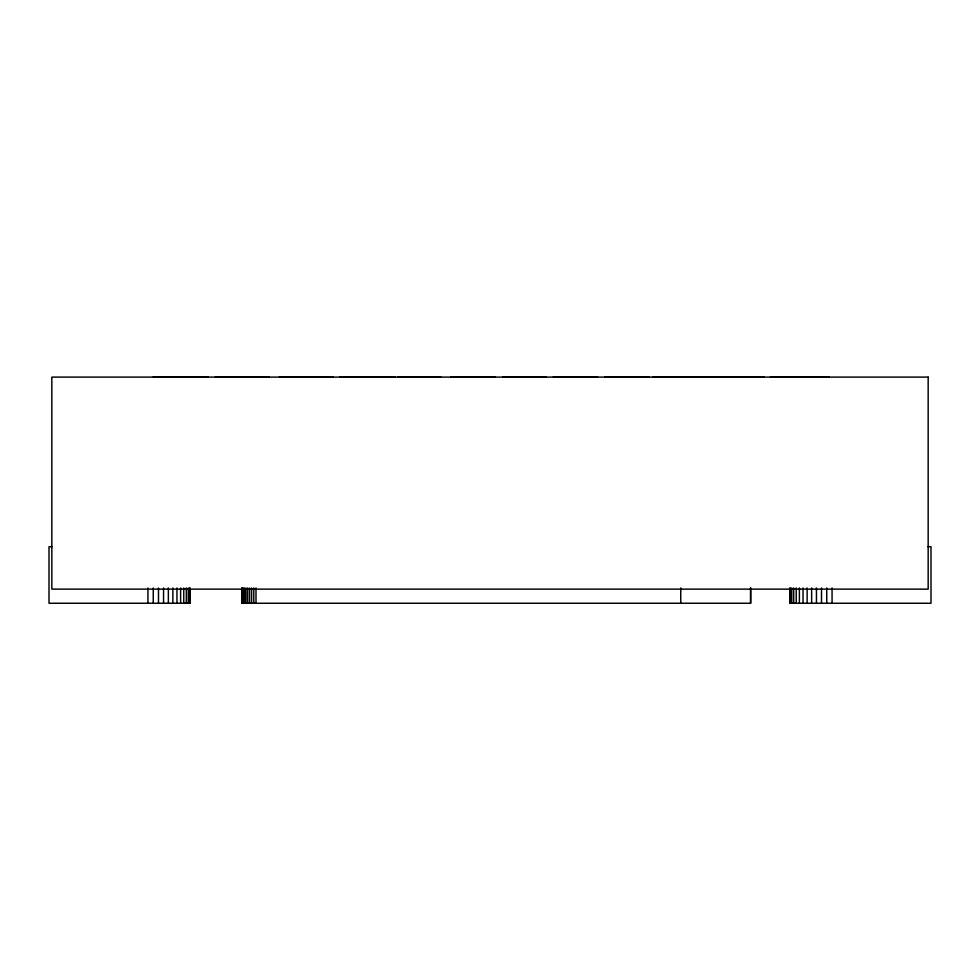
<?xml version="1.0" encoding="UTF-8"?>
<svg xmlns="http://www.w3.org/2000/svg" width="980" height="980" viewBox="0 0 980 980"><rect width="100%" height="100%" fill="white"/><g stroke="black" fill="none" stroke-linecap="round" stroke-linejoin="round"><path stroke-width="1.47" d="M153.272 376.749L208.201 376.749M215.355 376.749L269.279 376.749M279.41 376.749L333.237 376.749M340.109 376.749L395.05 376.749M398.076 376.749L440.755 376.749M450.751 376.749L495.047 376.749M502.752 376.749L546.399 376.749M553.284 376.749L597.567 376.749M604.868 376.749L649.336 376.749M653.096 376.749L764.008 376.749M770.476 376.749L828.982 376.749M52.05 546.718L49 546.718L49 603.251L190.267 603.251L190.267 587.976M927.95 546.718L931 546.718L931 603.251L789.733 603.251L789.733 587.976M832.057 587.976L832.057 603.251M826.74 587.976L826.74 603.251M821.51 587.976L821.51 603.251M816.45 587.976L816.45 603.251M811.636 587.976L811.636 603.251M807.128 587.976L807.128 603.251M803.037 587.976L803.037 603.251M799.386 587.976L799.386 603.251M796.25 587.976L796.25 603.251M793.69 587.976L793.69 603.251M791.73 587.976L791.73 603.251M790.407 587.976L790.407 603.251M750.705 587.976L750.705 603.251L241.864 603.251L241.864 587.976M750.533 587.976L750.533 603.251M680.745 587.976L680.745 603.251M256 587.976L256 603.251M253.783 587.976L253.783 603.251M251.627 587.976L251.627 603.251M249.582 587.976L249.582 603.251M247.683 587.976L247.683 603.251M246.005 587.976L246.005 603.251M244.559 587.976L244.559 603.251M243.395 587.976L243.395 603.251M242.55 587.976L242.55 603.251M242.036 587.976L242.036 603.251M189.593 587.976L189.593 603.251M188.27 587.976L188.27 603.251M186.31 587.976L186.31 603.251M183.75 587.976L183.75 603.251M180.614 587.976L180.614 603.251M176.964 587.976L176.964 603.251M172.872 587.976L172.872 603.251M168.364 587.976L168.364 603.251M163.55 587.976L163.55 603.251M158.49 587.976L158.49 603.251M153.26 587.976L153.26 603.251M147.943 587.976L147.943 603.251M928.17 377.104L51.83 377.104L51.83 589.127L928.17 589.127L928.17 377.104"/></g></svg>
